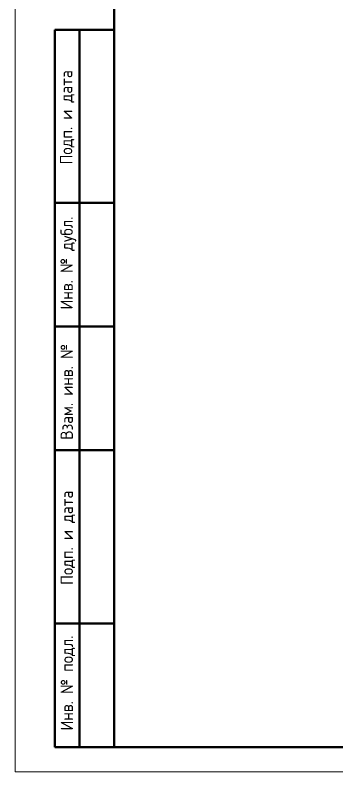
# Model space of a CAD drawing. Header units: millimetres. Extents: x 0 to 420, y 0 to 297.
# Drawn here: x 0 to 65, y 0 to 153 of the extents above; entities that cross this region are included whole.
import ezdxf

# ---------------------------------------------------------------- set-up
doc = ezdxf.new("R2010")
doc.units = ezdxf.units.MM
doc.layers.add('ОСНОВНОЙ', color=7, linetype='Continuous', lineweight=25)
doc.styles.add('СПДС', font='isocpeur.ttf', dxfattribs={"width": 0.9})

msp = doc.modelspace()

# ---------------------------------------------------------------- linework, layer by layer
at = {"color": 7, "linetype": 'Continuous', "lineweight": 18}
for p, q in [((0, 297), (0, 0)), ((0, 0), (420, 0))]:
    msp.add_line(p, q, dxfattribs=at)
at = {"color": 7, "linetype": 'Continuous', "lineweight": 50}
for p, q in [((20, 292), (20, 5)), ((20, 292), (20, 5)), ((8, 5), (8, 150)), ((8, 150), (20, 150)), ((13, 5), (13, 150)), ((20, 115), (8, 115)), ((20, 90), (8, 90)), ((20, 65), (8, 65)), ((8, 30), (20, 30)), ((8, 5), (20, 5)), ((20, 5), (415, 5))]:
    msp.add_line(p, q, dxfattribs=at)
at = {"layer": 'ОСНОВНОЙ', "linetype": 'Continuous', "lineweight": 18}
for p, q in [((20, 5), (20, 292)), ((19.999, 148.5), (20.001, 148.5)), ((415, 5), (20, 5))]:
    msp.add_line(p, q, dxfattribs=at)

# ---------------------------------------------------------------- texts
at = {"color": 7, "linetype": 'Continuous', "lineweight": 0, "char_height": 2.5, "attachment_point": 2, "rotation": 90, "style": 'СПДС'}
for s, insert in [('Подп. и дата', (9.054, 132.313)), ('Инв. № дубл.', (9.145, 102.861)), ('Взам. инв. №', (9.174, 76.822)), ('Подп. и дата', (9.197, 47.324)), ('Инв. № подл.', (9.198, 17.964))]:
    msp.add_mtext(s, dxfattribs=dict(at, insert=insert))

doc.saveas('drawing.dxf')
